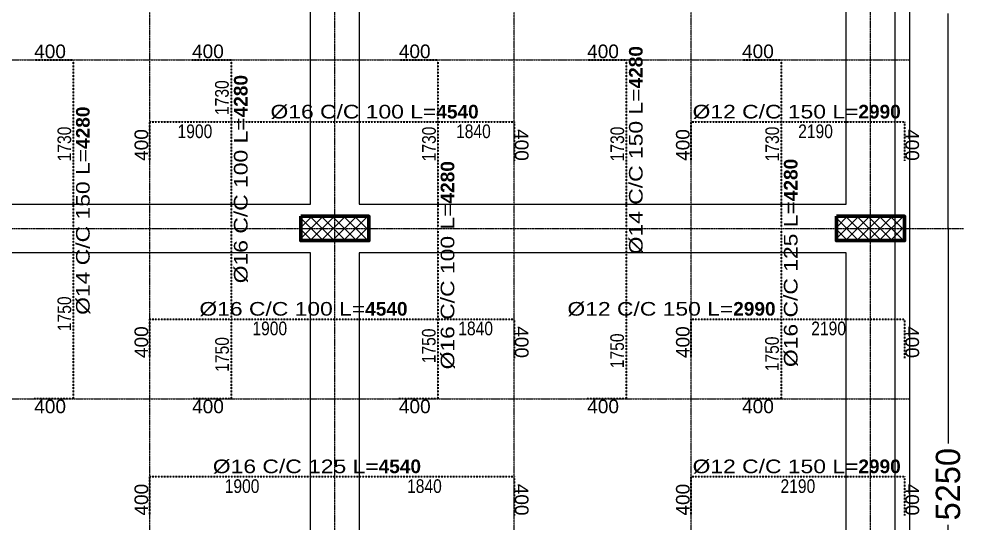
# Model space of a CAD drawing. Header units: millimetres. Extents: x 2103 to 24010, y 2231 to 32064.
# Drawn here: x 14304 to 24010, y 14976 to 20150 of the extents above; entities that cross this region are included whole.
import ezdxf

# ---------------------------------------------------------------- set-up
doc = ezdxf.new("R2010")
doc.units = ezdxf.units.MM
doc.linetypes.add('CENTER', pattern=[2, 1.25, -0.25, 0.25, -0.25])
doc.linetypes.add('HIDDEN', pattern=[0.375, 0.25, -0.125])
for name, color, linetype, lineweight in [('A- Hatch', 8, 'Continuous', 0), ('BAR N', 104, 'HIDDEN', 35), ('DIM2', 8, 'Continuous', 0)]:
    doc.layers.add(name, color=color, linetype=linetype, lineweight=lineweight)
for name, color, linetype in [('ConcreteEdges', 3, 'Continuous'), ('DIM', 1, 'Continuous'), ('GRIDLINES', 9, 'Continuous'), ('TEXT', 2, 'Continuous'), ('TREES', 3, 'Continuous')]:
    doc.layers.add(name, color=color, linetype=linetype)
doc.styles.add('style5', font='')
doc.styles.add('yonas', font='')
doc.styles.get('style5').set_extended_font_data('Tempus Sans ITC')
doc.styles.get('yonas').set_extended_font_data('Tw Cen MT')
doc.dimstyles.new('detail 20', dxfattribs={"dimtxt": 200, "dimasz": 3, "dimexe": 7, "dimexo": 7, "dimgap": 5, "dimtad": 0, "dimtoh": 1, "dimdec": 0, "dimzin": 0, "dimdsep": 46, "dimtxsty": 'yonas', "dimblk": 'ARCHTICK', "dimcen": 0.03, "dimdle": 7, "dimclrd": 13, "dimclrt": 1, "dimadec": 0, "dimazin": 0, "dimtfac": 1, "dimtdec": 0, "dimtofl": 0, "dimtmove": 0, "dimatfit": 3, "dimldrblk": 'ARCHTICK', "dimfxl": 10, "dimfxlon": 1, "dimtolj": 1, "dimtzin": 0, "dimarcsym": 1})
doc.dimstyles.new('DIM 25. Beam', dxfattribs={"dimtxt": 140, "dimasz": 75, "dimexe": 75, "dimexo": 20, "dimgap": 20, "dimtad": 1, "dimdec": 0, "dimrnd": 10, "dimzin": 0, "dimdsep": 46, "dimtxsty": 'style5', "dimblk": 'OBLIQUE', "dimcen": 0, "dimdle": 75, "dimse1": 1, "dimse2": 1, "dimsd1": 1, "dimsd2": 1, "dimclrd": 1, "dimclre": 1, "dimclrt": 2, "dimadec": 0, "dimazin": 0, "dimtfac": 1, "dimtdec": 0, "dimtix": 1, "dimtmove": 2, "dimatfit": 2, "dimldrblk": 'OPEN', "dimfxl": 75, "dimtolj": 1, "dimtzin": 0, "dimarcsym": 0})

# ---------------------------------------------------------------- blocks, each defined once
blk = doc.blocks.new('*D545')
at = {"layer": 'Defpoints', "color": 0}
for p in [(15648.3, 15453.5), (17544, 15453.5), (15648.3, 15264.3)]:
    blk.add_point(p, dxfattribs=at)
at = {"layer": 'TEXT', "color": 2, "insert": (16596.1, 15354.3), "char_height": 140, "attachment_point": 5, "style": 'style5'}
blk.add_mtext('\\A1;{\\fTechnic|b0|i0|c2|p2;1900}', dxfattribs=at)
blk = doc.blocks.new('_Oblique')
at = {"color": 0, "linetype": 'ByBlock', "lineweight": -2}
blk.add_line((-0.5, -0.5), (0.5, 0.5), dxfattribs=at)
blk = doc.blocks.new('_OPEN')
at = {"color": 0, "linetype": 'ByBlock'}
for p, q in [((-1, 0.17), (0, 0)), ((0, 0), (-1, -0.17)), ((0, 0), (-1, 0))]:
    blk.add_line(p, q, dxfattribs=at)
blk = doc.blocks.new('*D546')
at = {"layer": 'Defpoints', "color": 0}
for p in [(17548.9, 15453.5), (19388.3, 15453.5), (19388.3, 15264.3)]:
    blk.add_point(p, dxfattribs=at)
at = {"layer": 'TEXT', "color": 2, "insert": (18468.6, 15354.3), "char_height": 140, "attachment_point": 5, "style": 'style5'}
blk.add_mtext('\\A1;{\\fTechnic|b0|i0|c2|p2;1840}', dxfattribs=at)
blk = doc.blocks.new('*D547')
at = {"layer": 'Defpoints', "color": 0}
for p in [(15648.3, 15453.5), (15648.3, 15053.5), (15648.3, 15053.5)]:
    blk.add_point(p, dxfattribs=at)
at = {"layer": 'DIM', "color": 2, "insert": (15562.5, 15216), "char_height": 140, "attachment_point": 5, "rotation": 90, "style": 'style5'}
blk.add_mtext('\\A1;{\\fArial|b0|i0|c0|p34;400}', dxfattribs=at)
blk = doc.blocks.new('*D548')
at = {"layer": 'Defpoints', "color": 0}
for p in [(19388.3, 15453.5), (19392.3, 15052.3), (19547.6, 15053.6)]:
    blk.add_point(p, dxfattribs=at)
at = {"layer": 'DIM', "color": 2, "insert": (19466.1, 15216.7), "char_height": 140, "attachment_point": 5, "rotation": 270.45534, "style": 'style5'}
blk.add_mtext('\\A1;{\\fArial|b0|i0|c0|p34;400}', dxfattribs=at)
blk = doc.blocks.new('*D549')
at = {"layer": 'Defpoints', "color": 0}
for p in [(15248.3, 15453.5), (19788.3, 15467.2), (19788.3, 15467.2)]:
    blk.add_point(p, dxfattribs=at)
at = {"layer": 'TEXT', "color": 2, "insert": (17364.6, 15555.5), "char_height": 140, "attachment_point": 5, "style": 'style5'}
blk.add_mtext('\\A1;{\\fArial|b0|i0|c0|p34;\\W1.2;\\C1;%%C16 C/C 125 L=\\fArial|b1|i0|c0|p34;\\W1;4540}', dxfattribs=at)
blk = doc.blocks.new('*D550')
at = {"layer": 'Defpoints', "color": 0}
for p in [(21208.3, 15453.5), (23398.3, 15453.5), (23398.3, 15264.3)]:
    blk.add_point(p, dxfattribs=at)
at = {"layer": 'TEXT', "color": 2, "insert": (22303.3, 15354.3), "char_height": 140, "attachment_point": 5, "style": 'style5'}
blk.add_mtext('\\A1;{\\fTechnic|b0|i0|c2|p2;2190}', dxfattribs=at)
blk = doc.blocks.new('*D551')
at = {"layer": 'Defpoints', "color": 0}
for p in [(21208.3, 15453.5), (21208.3, 15053.5), (21208.3, 15053.5)]:
    blk.add_point(p, dxfattribs=at)
at = {"layer": 'DIM', "color": 2, "insert": (21122.5, 15216), "char_height": 140, "attachment_point": 5, "rotation": 90, "style": 'style5'}
blk.add_mtext('\\A1;{\\fArial|b0|i0|c0|p34;400}', dxfattribs=at)
blk = doc.blocks.new('*D552')
at = {"layer": 'Defpoints', "color": 0}
for p in [(23398.3, 15453.5), (23402.3, 15052.3), (23557.6, 15053.6)]:
    blk.add_point(p, dxfattribs=at)
at = {"layer": 'DIM', "color": 2, "insert": (23476.1, 15216.7), "char_height": 140, "attachment_point": 5, "rotation": 270.45534, "style": 'style5'}
blk.add_mtext('\\A1;{\\fArial|b0|i0|c0|p34;400}', dxfattribs=at)
blk = doc.blocks.new('*D553')
at = {"layer": 'Defpoints', "color": 0}
for p in [(20808.3, 15453.5), (23798.3, 15467.2), (23798.3, 15467.2)]:
    blk.add_point(p, dxfattribs=at)
at = {"layer": 'TEXT', "color": 2, "insert": (22290.8, 15555.5), "char_height": 140, "attachment_point": 5, "style": 'style5'}
blk.add_mtext('\\A1;{\\fArial|b0|i0|c0|p34;\\W1.2;\\C1;%%C12 C/C 150 L=\\fArial|b1|i0|c0|p34;\\W1;2990}', dxfattribs=at)
blk = doc.blocks.new('*D619')
at = {"layer": 'Defpoints', "color": 0}
for p in [(20539.8, 19729.9), (20539.8, 19729.9), (20539.8, 18002.3)]:
    blk.add_point(p, dxfattribs=at)
at = {"layer": 'TEXT', "color": 2, "insert": (20449.8, 18866.1), "char_height": 140, "attachment_point": 5, "rotation": 90, "style": 'style5'}
blk.add_mtext('\\A1;{\\fTechnic|b0|i0|c2|p2;1730}', dxfattribs=at)
blk = doc.blocks.new('*D620')
at = {"layer": 'Defpoints', "color": 0}
for p in [(20539.8, 17997.4), (20539.8, 16249.9), (20539.8, 16249.9)]:
    blk.add_point(p, dxfattribs=at)
at = {"layer": 'TEXT', "color": 2, "insert": (20448.2, 16743.5), "char_height": 140, "attachment_point": 5, "rotation": 90, "style": 'style5'}
blk.add_mtext('\\A1;{\\fTechnic|b0|i0|c2|p2;1750}', dxfattribs=at)
blk = doc.blocks.new('*D621')
at = {"layer": 'Defpoints', "color": 0}
for p in [(20139.8, 19729.9), (20139.8, 19729.9), (20539.8, 19729.9)]:
    blk.add_point(p, dxfattribs=at)
at = {"layer": 'DIM', "color": 2, "insert": (20302.3, 19815.7), "char_height": 140, "attachment_point": 5, "style": 'style5'}
blk.add_mtext('\\A1;{\\fArial|b0|i0|c0|p34;400}', dxfattribs=at)
blk = doc.blocks.new('*D622')
at = {"layer": 'Defpoints', "color": 0}
for p in [(20138.6, 16245.9), (20539.8, 16249.9), (20139.9, 16090.6)]:
    blk.add_point(p, dxfattribs=at)
at = {"layer": 'DIM', "color": 2, "insert": (20303, 16172), "char_height": 140, "attachment_point": 5, "rotation": 0.45534, "style": 'style5'}
blk.add_mtext('\\A1;{\\fArial|b0|i0|c0|p34;400}', dxfattribs=at)
blk = doc.blocks.new('*D623')
at = {"layer": 'Defpoints', "color": 0}
for p in [(20539.8, 20129.9), (20539.8, 15849.9), (20539.8, 15849.9)]:
    blk.add_point(p, dxfattribs=at)
at = {"layer": 'TEXT', "color": 2, "insert": (20641.8, 18802.4), "char_height": 140, "attachment_point": 5, "rotation": 90, "style": 'style5'}
blk.add_mtext('\\A1;{\\fArial|b0|i0|c0|p34;\\W1.2;\\C1;%%C14 C/C 150 L=\\fArial|b1|i0|c0|p34;\\W1;4280}', dxfattribs=at)
blk = doc.blocks.new('*D624')
at = {"layer": 'Defpoints', "color": 0}
for p in [(14861.7, 19729.9), (14861.7, 19729.9), (14861.7, 18002.3)]:
    blk.add_point(p, dxfattribs=at)
at = {"layer": 'TEXT', "color": 2, "insert": (14771.7, 18866.1), "char_height": 140, "attachment_point": 5, "rotation": 90, "style": 'style5'}
blk.add_mtext('\\A1;{\\fTechnic|b0|i0|c2|p2;1730}', dxfattribs=at)
blk = doc.blocks.new('*D625')
at = {"layer": 'Defpoints', "color": 0}
for p in [(14861.7, 17997.4), (14861.7, 16249.9), (14861.7, 16249.9)]:
    blk.add_point(p, dxfattribs=at)
at = {"layer": 'TEXT', "color": 2, "insert": (14771.7, 17123.6), "char_height": 140, "attachment_point": 5, "rotation": 90, "style": 'style5'}
blk.add_mtext('\\A1;{\\fTechnic|b0|i0|c2|p2;1750}', dxfattribs=at)
blk = doc.blocks.new('*D626')
at = {"layer": 'Defpoints', "color": 0}
for p in [(14461.7, 19729.9), (14461.7, 19729.9), (14861.7, 19729.9)]:
    blk.add_point(p, dxfattribs=at)
at = {"layer": 'DIM', "color": 2, "insert": (14624.1, 19815.7), "char_height": 140, "attachment_point": 5, "style": 'style5'}
blk.add_mtext('\\A1;{\\fArial|b0|i0|c0|p34;400}', dxfattribs=at)
blk = doc.blocks.new('*D627')
at = {"layer": 'Defpoints', "color": 0}
for p in [(14460.4, 16245.9), (14861.7, 16249.9), (14461.7, 16090.6)]:
    blk.add_point(p, dxfattribs=at)
at = {"layer": 'DIM', "color": 2, "insert": (14624.8, 16172), "char_height": 140, "attachment_point": 5, "rotation": 0.45534, "style": 'style5'}
blk.add_mtext('\\A1;{\\fArial|b0|i0|c0|p34;400}', dxfattribs=at)
blk = doc.blocks.new('*D628')
at = {"layer": 'Defpoints', "color": 0}
for p in [(14861.7, 20129.9), (14861.7, 15849.9), (14861.7, 15849.9)]:
    blk.add_point(p, dxfattribs=at)
at = {"layer": 'TEXT', "color": 2, "insert": (14963.6, 18181.7), "char_height": 140, "attachment_point": 5, "rotation": 90, "style": 'style5'}
blk.add_mtext('\\A1;{\\fArial|b0|i0|c0|p34;\\W1.2;\\C1;%%C14 C/C 150 L=\\fArial|b1|i0|c0|p34;\\W1;4280}', dxfattribs=at)
blk = doc.blocks.new('*D693')
at = {"layer": 'Defpoints', "color": 0}
for p in [(16483, 19729.9), (16483, 19729.9), (16483, 18002.3)]:
    blk.add_point(p, dxfattribs=at)
at = {"layer": 'TEXT', "color": 2, "insert": (16389.8, 19341.6), "char_height": 140, "attachment_point": 5, "rotation": 90, "style": 'style5'}
blk.add_mtext('\\A1;{\\fTechnic|b0|i0|c2|p2;1730}', dxfattribs=at)
blk = doc.blocks.new('*D694')
at = {"layer": 'Defpoints', "color": 0}
for p in [(16483, 17997.4), (16483, 16249.9), (16483, 16249.9)]:
    blk.add_point(p, dxfattribs=at)
at = {"layer": 'TEXT', "color": 2, "insert": (16391.4, 16706.5), "char_height": 140, "attachment_point": 5, "rotation": 90, "style": 'style5'}
blk.add_mtext('\\A1;{\\fTechnic|b0|i0|c2|p2;1750}', dxfattribs=at)
blk = doc.blocks.new('*D695')
at = {"layer": 'Defpoints', "color": 0}
for p in [(16083, 19729.9), (16083, 19729.9), (16483, 19729.9)]:
    blk.add_point(p, dxfattribs=at)
at = {"layer": 'DIM', "color": 2, "insert": (16245.4, 19815.7), "char_height": 140, "attachment_point": 5, "style": 'style5'}
blk.add_mtext('\\A1;{\\fArial|b0|i0|c0|p34;400}', dxfattribs=at)
blk = doc.blocks.new('*D696')
at = {"layer": 'Defpoints', "color": 0}
for p in [(16081.8, 16245.9), (16483, 16249.9), (16083, 16090.6)]:
    blk.add_point(p, dxfattribs=at)
at = {"layer": 'DIM', "color": 2, "insert": (16246.1, 16172), "char_height": 140, "attachment_point": 5, "rotation": 0.45534, "style": 'style5'}
blk.add_mtext('\\A1;{\\fArial|b0|i0|c0|p34;400}', dxfattribs=at)
blk = doc.blocks.new('*D697')
at = {"layer": 'Defpoints', "color": 0}
for p in [(16483, 20129.9), (16483, 15849.9), (16483, 15849.9)]:
    blk.add_point(p, dxfattribs=at)
at = {"layer": 'TEXT', "color": 2, "insert": (16585, 18505.6), "char_height": 140, "attachment_point": 5, "rotation": 90, "style": 'style5'}
blk.add_mtext('\\A1;{\\fArial|b0|i0|c0|p34;\\W1.2;\\C1;%%C16 C/C 100 L=\\fArial|b1|i0|c0|p34;\\W1;4280}', dxfattribs=at)
blk = doc.blocks.new('*D698')
at = {"layer": 'Defpoints', "color": 0}
for p in [(18606.1, 19729.9), (18606.1, 19729.9), (18606.1, 18002.3)]:
    blk.add_point(p, dxfattribs=at)
at = {"layer": 'TEXT', "color": 2, "insert": (18516.1, 18866.1), "char_height": 140, "attachment_point": 5, "rotation": 90, "style": 'style5'}
blk.add_mtext('\\A1;{\\fTechnic|b0|i0|c2|p2;1730}', dxfattribs=at)
blk = doc.blocks.new('*D699')
at = {"layer": 'Defpoints', "color": 0}
for p in [(18606.1, 17997.4), (18606.1, 16249.9), (18606.1, 16249.9)]:
    blk.add_point(p, dxfattribs=at)
at = {"layer": 'TEXT', "color": 2, "insert": (18514.5, 16794.4), "char_height": 140, "attachment_point": 5, "rotation": 90, "style": 'style5'}
blk.add_mtext('\\A1;{\\fTechnic|b0|i0|c2|p2;1750}', dxfattribs=at)
blk = doc.blocks.new('*D700')
at = {"layer": 'Defpoints', "color": 0}
for p in [(18206.1, 19729.9), (18206.1, 19729.9), (18606.1, 19729.9)]:
    blk.add_point(p, dxfattribs=at)
at = {"layer": 'DIM', "color": 2, "insert": (18368.5, 19815.7), "char_height": 140, "attachment_point": 5, "style": 'style5'}
blk.add_mtext('\\A1;{\\fArial|b0|i0|c0|p34;400}', dxfattribs=at)
blk = doc.blocks.new('*D701')
at = {"layer": 'Defpoints', "color": 0}
for p in [(18204.9, 16245.9), (18606.1, 16249.9), (18206.1, 16090.6)]:
    blk.add_point(p, dxfattribs=at)
at = {"layer": 'DIM', "color": 2, "insert": (18369.2, 16172), "char_height": 140, "attachment_point": 5, "rotation": 0.45534, "style": 'style5'}
blk.add_mtext('\\A1;{\\fArial|b0|i0|c0|p34;400}', dxfattribs=at)
blk = doc.blocks.new('*D702')
at = {"layer": 'Defpoints', "color": 0}
for p in [(18606.1, 20129.9), (18606.1, 15849.9), (18606.1, 15849.9)]:
    blk.add_point(p, dxfattribs=at)
at = {"layer": 'TEXT', "color": 2, "insert": (18708.1, 17621.9), "char_height": 140, "attachment_point": 5, "rotation": 90, "style": 'style5'}
blk.add_mtext('\\A1;{\\fArial|b0|i0|c0|p34;\\W1.2;\\C1;%%C16 C/C 100 L=\\fArial|b1|i0|c0|p34;\\W1;4280}', dxfattribs=at)
blk = doc.blocks.new('*D703')
at = {"layer": 'Defpoints', "color": 0}
for p in [(22130.4, 19729.9), (22130.4, 19729.9), (22130.4, 18002.3)]:
    blk.add_point(p, dxfattribs=at)
at = {"layer": 'TEXT', "color": 2, "insert": (22040.4, 18866.1), "char_height": 140, "attachment_point": 5, "rotation": 90, "style": 'style5'}
blk.add_mtext('\\A1;{\\fTechnic|b0|i0|c2|p2;1730}', dxfattribs=at)
blk = doc.blocks.new('*D704')
at = {"layer": 'Defpoints', "color": 0}
for p in [(22130.4, 17997.4), (22130.4, 16249.9), (22130.4, 16249.9)]:
    blk.add_point(p, dxfattribs=at)
at = {"layer": 'TEXT', "color": 2, "insert": (22038.7, 16712.2), "char_height": 140, "attachment_point": 5, "rotation": 90, "style": 'style5'}
blk.add_mtext('\\A1;{\\fTechnic|b0|i0|c2|p2;1750}', dxfattribs=at)
blk = doc.blocks.new('*D705')
at = {"layer": 'Defpoints', "color": 0}
for p in [(21730.4, 19729.9), (21730.4, 19729.9), (22130.4, 19729.9)]:
    blk.add_point(p, dxfattribs=at)
at = {"layer": 'DIM', "color": 2, "insert": (21892.8, 19815.7), "char_height": 140, "attachment_point": 5, "style": 'style5'}
blk.add_mtext('\\A1;{\\fArial|b0|i0|c0|p34;400}', dxfattribs=at)
blk = doc.blocks.new('*D706')
at = {"layer": 'Defpoints', "color": 0}
for p in [(21729.1, 16245.9), (22130.4, 16249.9), (21730.4, 16090.6)]:
    blk.add_point(p, dxfattribs=at)
at = {"layer": 'DIM', "color": 2, "insert": (21893.5, 16172), "char_height": 140, "attachment_point": 5, "rotation": 0.45534, "style": 'style5'}
blk.add_mtext('\\A1;{\\fArial|b0|i0|c0|p34;400}', dxfattribs=at)
blk = doc.blocks.new('*D707')
at = {"layer": 'Defpoints', "color": 0}
for p in [(22130.4, 20129.9), (22130.4, 15849.9), (22130.4, 15849.9)]:
    blk.add_point(p, dxfattribs=at)
at = {"layer": 'TEXT', "color": 2, "insert": (22232.3, 17645.6), "char_height": 140, "attachment_point": 5, "rotation": 90, "style": 'style5'}
blk.add_mtext('\\A1;{\\fArial|b0|i0|c0|p34;\\W1.2;\\C1;%%C16 C/C 125 L=\\fArial|b1|i0|c0|p34;\\W1;4280}', dxfattribs=at)
blk = doc.blocks.new('*D789')
at = {"layer": 'Defpoints', "color": 0}
for p in [(15648.3, 17070), (17544, 17070), (15648.3, 16880.8)]:
    blk.add_point(p, dxfattribs=at)
at = {"layer": 'TEXT', "color": 2, "insert": (16880.4, 16972.5), "char_height": 140, "attachment_point": 5, "style": 'style5'}
blk.add_mtext('\\A1;{\\fTechnic|b0|i0|c2|p2;1900}', dxfattribs=at)
blk = doc.blocks.new('*D790')
at = {"layer": 'Defpoints', "color": 0}
for p in [(17548.9, 17070), (19388.3, 17070), (19388.3, 16880.8)]:
    blk.add_point(p, dxfattribs=at)
at = {"layer": 'TEXT', "color": 2, "insert": (18994.2, 16972.4), "char_height": 140, "attachment_point": 5, "style": 'style5'}
blk.add_mtext('\\A1;{\\fTechnic|b0|i0|c2|p2;1840}', dxfattribs=at)
blk = doc.blocks.new('*D791')
at = {"layer": 'Defpoints', "color": 0}
for p in [(15648.3, 17070), (15648.3, 16670), (15648.3, 16670)]:
    blk.add_point(p, dxfattribs=at)
at = {"layer": 'DIM', "color": 2, "insert": (15562.5, 16832.4), "char_height": 140, "attachment_point": 5, "rotation": 90, "style": 'style5'}
blk.add_mtext('\\A1;{\\fArial|b0|i0|c0|p34;400}', dxfattribs=at)
blk = doc.blocks.new('*D792')
at = {"layer": 'Defpoints', "color": 0}
for p in [(19388.3, 17070), (19392.3, 16668.8), (19547.6, 16670)]:
    blk.add_point(p, dxfattribs=at)
at = {"layer": 'DIM', "color": 2, "insert": (19466.1, 16833.1), "char_height": 140, "attachment_point": 5, "rotation": 270.45534, "style": 'style5'}
blk.add_mtext('\\A1;{\\fArial|b0|i0|c0|p34;400}', dxfattribs=at)
blk = doc.blocks.new('*D793')
at = {"layer": 'Defpoints', "color": 0}
for p in [(19788.3, 17083.7), (19788.3, 17083.7), (15248.3, 17070)]:
    blk.add_point(p, dxfattribs=at)
at = {"layer": 'TEXT', "color": 2, "insert": (17226.5, 17172), "char_height": 140, "attachment_point": 5, "style": 'style5'}
blk.add_mtext('\\A1;{\\fArial|b0|i0|c0|p34;\\W1.2;\\C1;%%C16 C/C 100 L=\\fArial|b1|i0|c0|p34;\\W1;4540}', dxfattribs=at)
blk = doc.blocks.new('*D794')
at = {"layer": 'Defpoints', "color": 0}
for p in [(21208.3, 17070), (23398.3, 17070), (23398.3, 16880.8)]:
    blk.add_point(p, dxfattribs=at)
at = {"layer": 'TEXT', "color": 2, "insert": (22619, 16972.5), "char_height": 140, "attachment_point": 5, "style": 'style5'}
blk.add_mtext('\\A1;{\\fTechnic|b0|i0|c2|p2;2190}', dxfattribs=at)
blk = doc.blocks.new('*D795')
at = {"layer": 'Defpoints', "color": 0}
for p in [(21208.3, 17070), (21208.3, 16670), (21208.3, 16670)]:
    blk.add_point(p, dxfattribs=at)
at = {"layer": 'DIM', "color": 2, "insert": (21122.5, 16832.4), "char_height": 140, "attachment_point": 5, "rotation": 90, "style": 'style5'}
blk.add_mtext('\\A1;{\\fArial|b0|i0|c0|p34;400}', dxfattribs=at)
blk = doc.blocks.new('*D796')
at = {"layer": 'Defpoints', "color": 0}
for p in [(23398.3, 17070), (23402.3, 16668.8), (23557.6, 16670)]:
    blk.add_point(p, dxfattribs=at)
at = {"layer": 'DIM', "color": 2, "insert": (23476.1, 16833.1), "char_height": 140, "attachment_point": 5, "rotation": 270.45534, "style": 'style5'}
blk.add_mtext('\\A1;{\\fArial|b0|i0|c0|p34;400}', dxfattribs=at)
blk = doc.blocks.new('*D797')
at = {"layer": 'Defpoints', "color": 0}
for p in [(23798.3, 17083.7), (23798.3, 17083.7), (20808.3, 17070)]:
    blk.add_point(p, dxfattribs=at)
at = {"layer": 'TEXT', "color": 2, "insert": (21005.7, 17172), "char_height": 140, "attachment_point": 5, "style": 'style5'}
blk.add_mtext('\\A1;{\\fArial|b0|i0|c0|p34;\\W1.2;\\C1;%%C12 C/C 150 L=\\fArial|b1|i0|c0|p34;\\W1;2990}', dxfattribs=at)
blk = doc.blocks.new('*D807')
at = {"layer": 'Defpoints', "color": 0}
for p in [(15648.3, 19093.3), (17544, 19093.3), (15648.3, 18904.1)]:
    blk.add_point(p, dxfattribs=at)
at = {"layer": 'TEXT', "color": 2, "insert": (16111.8, 18995.7), "char_height": 140, "attachment_point": 5, "style": 'style5'}
blk.add_mtext('\\A1;{\\fTechnic|b0|i0|c2|p2;1900}', dxfattribs=at)
blk = doc.blocks.new('*D808')
at = {"layer": 'Defpoints', "color": 0}
for p in [(17548.9, 19093.3), (19388.3, 19093.3), (19388.3, 18904.1)]:
    blk.add_point(p, dxfattribs=at)
at = {"layer": 'TEXT', "color": 2, "insert": (18971.6, 18995.6), "char_height": 140, "attachment_point": 5, "style": 'style5'}
blk.add_mtext('\\A1;{\\fTechnic|b0|i0|c2|p2;1840}', dxfattribs=at)
blk = doc.blocks.new('*D809')
at = {"layer": 'Defpoints', "color": 0}
for p in [(15648.3, 19093.3), (15648.3, 18693.3), (15648.3, 18693.3)]:
    blk.add_point(p, dxfattribs=at)
at = {"layer": 'DIM', "color": 2, "insert": (15562.5, 18855.7), "char_height": 140, "attachment_point": 5, "rotation": 90, "style": 'style5'}
blk.add_mtext('\\A1;{\\fArial|b0|i0|c0|p34;400}', dxfattribs=at)
blk = doc.blocks.new('*D810')
at = {"layer": 'Defpoints', "color": 0}
for p in [(19388.3, 19093.3), (19392.3, 18692.1), (19547.6, 18693.3)]:
    blk.add_point(p, dxfattribs=at)
at = {"layer": 'DIM', "color": 2, "insert": (19466.1, 18856.4), "char_height": 140, "attachment_point": 5, "rotation": 270.45534, "style": 'style5'}
blk.add_mtext('\\A1;{\\fArial|b0|i0|c0|p34;400}', dxfattribs=at)
blk = doc.blocks.new('*D811')
at = {"layer": 'Defpoints', "color": 0}
for p in [(15248.3, 19093.3), (19788.3, 19107), (19788.3, 19107)]:
    blk.add_point(p, dxfattribs=at)
at = {"layer": 'TEXT', "color": 2, "insert": (17956.6, 19195.3), "char_height": 140, "attachment_point": 5, "style": 'style5'}
blk.add_mtext('\\A1;{\\fArial|b0|i0|c0|p34;\\W1.2;\\C1;%%C16 C/C 100 L=\\fArial|b1|i0|c0|p34;\\W1;4540}', dxfattribs=at)
blk = doc.blocks.new('*D812')
at = {"layer": 'Defpoints', "color": 0}
for p in [(21208.3, 19093.3), (23398.3, 19093.3), (23398.3, 18904.1)]:
    blk.add_point(p, dxfattribs=at)
at = {"layer": 'TEXT', "color": 2, "insert": (22484.7, 18995.7), "char_height": 140, "attachment_point": 5, "style": 'style5'}
blk.add_mtext('\\A1;{\\fTechnic|b0|i0|c2|p2;2190}', dxfattribs=at)
blk = doc.blocks.new('*D813')
at = {"layer": 'Defpoints', "color": 0}
for p in [(21208.3, 19093.3), (21208.3, 18693.3), (21208.3, 18693.3)]:
    blk.add_point(p, dxfattribs=at)
at = {"layer": 'DIM', "color": 2, "insert": (21122.5, 18855.7), "char_height": 140, "attachment_point": 5, "rotation": 90, "style": 'style5'}
blk.add_mtext('\\A1;{\\fArial|b0|i0|c0|p34;400}', dxfattribs=at)
blk = doc.blocks.new('*D814')
at = {"layer": 'Defpoints', "color": 0}
for p in [(23398.3, 19093.3), (23402.3, 18692.1), (23557.6, 18693.3)]:
    blk.add_point(p, dxfattribs=at)
at = {"layer": 'DIM', "color": 2, "insert": (23476.1, 18856.4), "char_height": 140, "attachment_point": 5, "rotation": 270.45534, "style": 'style5'}
blk.add_mtext('\\A1;{\\fArial|b0|i0|c0|p34;400}', dxfattribs=at)
blk = doc.blocks.new('*D815')
at = {"layer": 'Defpoints', "color": 0}
for p in [(20808.3, 19093.3), (23798.3, 19107), (23798.3, 19107)]:
    blk.add_point(p, dxfattribs=at)
at = {"layer": 'TEXT', "color": 2, "insert": (22290.8, 19195.3), "char_height": 140, "attachment_point": 5, "style": 'style5'}
blk.add_mtext('\\A1;{\\fArial|b0|i0|c0|p34;\\W1.2;\\C1;%%C12 C/C 150 L=\\fArial|b1|i0|c0|p34;\\W1;2990}', dxfattribs=at)
blk = doc.blocks.new('_ArchTick')
at = {"color": 0, "linetype": 'ByBlock', "const_width": 0.15}
blk.add_lwpolyline([(-0.5, -0.5), (0.5, 0.5)], dxfattribs=at)
blk = doc.blocks.new('*D963')
at = {"layer": 'Defpoints', "color": 0}
for p in [(23448.3, 17999.9), (23846.1, 17999.9), (23448.3, 12749.9)]:
    blk.add_point(p, dxfattribs=at)
at = {"layer": 'DIM2', "color": 0, "lineweight": -2, "ltscale": 10}
for p, q in [((23836.1, 17999.9), (23853.1, 17999.9)), ((23836.1, 12749.9), (23853.1, 12749.9))]:
    blk.add_line(p, q, dxfattribs=at)
at = {"layer": 'DIM2', "color": 7, "lineweight": -2, "ltscale": 10}
for p, q in [((23846.1, 18006.9), (23846.1, 15792.9)), ((23846.1, 12742.9), (23846.1, 14956.9))]:
    blk.add_line(p, q, dxfattribs=at)
at = {"layer": 'DIM2', "color": 7, "lineweight": -2, "xscale": 3, "yscale": 3, "zscale": 3}
for p, rotation in [((23846.1, 17999.9), 90), ((23846.1, 12749.9), 270)]:
    blk.add_blockref('_ArchTick', p, dxfattribs=dict(at, rotation=rotation))
at = {"layer": 'DIM2', "color": 7, "lineweight": 25, "insert": (23846.1, 15374.9), "char_height": 250, "attachment_point": 5, "rotation": 90, "style": 'yonas'}
blk.add_mtext('\\A1;5250', dxfattribs=at)
blk = doc.blocks.new('*D964')
at = {"layer": 'Defpoints', "color": 0}
for p in [(23448.3, 23249.9), (23846.1, 23249.9), (23448.3, 17999.9)]:
    blk.add_point(p, dxfattribs=at)
at = {"layer": 'DIM2', "color": 0, "lineweight": -2, "ltscale": 10}
for p, q in [((23836.1, 23249.9), (23853.1, 23249.9)), ((23836.1, 17999.9), (23853.1, 17999.9))]:
    blk.add_line(p, q, dxfattribs=at)
at = {"layer": 'DIM2', "color": 7, "lineweight": -2, "ltscale": 10}
for p, q in [((23846.1, 23256.9), (23846.1, 21042.9)), ((23846.1, 17992.9), (23846.1, 20206.9))]:
    blk.add_line(p, q, dxfattribs=at)
at = {"layer": 'DIM2', "color": 7, "lineweight": -2, "xscale": 3, "yscale": 3, "zscale": 3}
for p, rotation in [((23846.1, 23249.9), 90), ((23846.1, 17999.9), 270)]:
    blk.add_blockref('_ArchTick', p, dxfattribs=dict(at, rotation=rotation))
at = {"layer": 'DIM2', "color": 7, "lineweight": 25, "insert": (23846.1, 20624.9), "char_height": 250, "attachment_point": 5, "rotation": 90, "style": 'yonas'}
blk.add_mtext('\\A1;5250', dxfattribs=at)

msp = doc.modelspace()

# ---------------------------------------------------------------- hatches: boundary and pattern name
at = {"layer": 'A- Hatch'}
h = msp.add_hatch(dxfattribs=at)
h.set_pattern_fill('ANSI37', color=256, scale=650, style=0)
h.set_pattern_definition([(45, (-588705.086, 522661.16), (-57.452426, 57.452426), []), (135, (-588705.086, 522661.16), (-57.452426, -57.452426), [])])
h.paths.add_polyline_path([(17198.9, 18124.9), (17898.9, 18124.9), (17898.9, 17874.9), (17198.9, 17874.9)])
h = msp.add_hatch(dxfattribs=at)
h.set_pattern_fill('ANSI37', color=256, scale=650, style=0)
h.set_pattern_definition([(45, (-583205.086, 522661.16), (-57.452426, 57.452426), []), (135, (-583205.086, 522661.16), (-57.452426, -57.452426), [])])
h.paths.add_polyline_path([(22698.9, 18124.9), (23398.9, 18124.9), (23398.9, 17874.9), (22698.9, 17874.9)])

# ---------------------------------------------------------------- linework, layer by layer
at = {"layer": 'BAR N', "color": 43, "ltscale": 0.3}
for points in [[(14461.7, 19729.9), (14861.7, 19729.9), (14861.7, 16249.9), (14461.7, 16249.9)], [(16083, 19729.9), (16483, 19729.9), (16483, 16249.9), (16083, 16249.9)], [(18206.1, 19729.9), (18606.1, 19729.9), (18606.1, 16249.9), (18206.1, 16249.9)], [(20139.8, 19729.9), (20539.8, 19729.9), (20539.8, 16249.9), (20139.8, 16249.9)], [(21730.4, 19729.9), (22130.4, 19729.9), (22130.4, 16249.9), (21730.4, 16249.9)], [(15648.3, 18693.3), (15648.3, 19093.3), (19388.3, 19093.3), (19388.3, 18693.3)], [(21208.3, 18693.3), (21208.3, 19093.3), (23398.3, 19093.3), (23398.3, 18693.3)], [(15648.3, 16670), (15648.3, 17070), (19388.3, 17070), (19388.3, 16670)], [(21208.3, 16670), (21208.3, 17070), (23398.3, 17070), (23398.3, 16670)], [(15648.3, 15053.5), (15648.3, 15453.5), (19388.3, 15453.5), (19388.3, 15053.5)], [(21208.3, 15053.5), (21208.3, 15453.5), (23398.3, 15453.5), (23398.3, 15053.5)]]:
    msp.add_lwpolyline(points, dxfattribs=at)
at = {"layer": 'ConcreteEdges', "color": 3, "linetype": 'Continuous'}
for p, q in [((23448.3, 28439.9), (23448.3, 4349.9)), ((17298.3, 18249.9), (17298.3, 22999.9)), ((17798.3, 22999.9), (17798.3, 18249.9)), ((22798.3, 18249.9), (22798.3, 22999.9)), ((23298.3, 22999.9), (23298.3, 18249.9)), ((12098.3, 18249.9), (17298.3, 18249.9)), ((17798.3, 18249.9), (22798.3, 18249.9)), ((23298.3, 18249.9), (23298.3, 17999.9)), ((23298.3, 18249.9), (23298.3, 17999.9)), ((23298.3, 17999.9), (23298.3, 17749.9)), ((17298.3, 17749.9), (12098.3, 17749.9)), ((17298.3, 15599.9), (17298.3, 17749.9)), ((17798.3, 17749.9), (17798.3, 15599.9)), ((22798.3, 17749.9), (17798.3, 17749.9)), ((22798.3, 15599.9), (22798.3, 17749.9)), ((23298.3, 17749.9), (23298.3, 15599.9)), ((17298.3, 12999.9), (17298.3, 15599.9)), ((17798.3, 15599.9), (17798.3, 12999.9)), ((22798.3, 12999.9), (22798.3, 15599.9)), ((23298.3, 15599.9), (23298.3, 12999.9))]:
    msp.add_line(p, q, dxfattribs=at)
at = {"layer": 'GRIDLINES', "color": 9, "linetype": 'CENTER'}
for p, q in [((17548.3, 3603.1), (17548.3, 30785.2)), ((23048.3, 3603.1), (23048.3, 30785.2)), ((3381.8, 17999.9), (24004.2, 17999.9))]:
    msp.add_line(p, q, dxfattribs=at)
at = {"layer": 'GRIDLINES', "color": 152, "linetype": 'CENTER', "true_color": 0x2776bb}
for p, q in [((15648.3, 4349.9), (15648.3, 28439.9)), ((19388.3, 4349.9), (19388.3, 28439.9)), ((21208.3, 4349.9), (21208.3, 28439.9)), ((5703.4, 19729.9), (23448.3, 19729.9)), ((5703.4, 16249.9), (23448.3, 16249.9))]:
    msp.add_line(p, q, dxfattribs=at)
at = {"layer": 'TREES', "color": 3, "lineweight": 70}
for points in [[(17198.9, 18124.9), (17898.9, 18124.9), (17898.9, 17874.9), (17198.9, 17874.9)], [(22698.9, 18124.9), (23398.9, 18124.9), (23398.9, 17874.9), (22698.9, 17874.9)]]:
    msp.add_lwpolyline(points, close=True, dxfattribs=at)

# ---------------------------------------------------------------- dimensions: what is measured, and where the dimension line sits
at = {"layer": 'DIM', "linetype": 'CENTER', "ltscale": 2}
for base, p1, p2, picture, middle in [((14461.7, 19729.9), (14861.7, 19729.9), (14461.7, 19729.9), '*D626', (14624.1, 19815.7)), ((16083, 19729.9), (16483, 19729.9), (16083, 19729.9), '*D695', (16245.4, 19815.7)), ((18206.1, 19729.9), (18606.1, 19729.9), (18206.1, 19729.9), '*D700', (18368.5, 19815.7)), ((20139.8, 19729.9), (20539.8, 19729.9), (20139.8, 19729.9), '*D621', (20302.3, 19815.7)), ((21730.4, 19729.9), (22130.4, 19729.9), (21730.4, 19729.9), '*D705', (21892.8, 19815.7))]:
    dim = msp.add_linear_dim(base=base, p1=p1, p2=p2, text='{\\fArial|b0|i0|c0|p34;<>}', dimstyle='DIM 25. Beam', dxfattribs=at)
    dim.commit()
    dim.dimension.update_dxf_attribs({"geometry": picture, "text_midpoint": middle, "dimtype": 160})
for base, p1, p2, angle, picture, middle in [((15648.3, 18693.3), (15648.3, 19093.3), (15648.3, 18693.3), 90, '*D809', (15562.5, 18855.7)), ((19392.3, 18692.1), (19388.3, 19093.3), (19547.6, 18693.3), 90.45534, '*D810', (19466.1, 18856.4)), ((21208.3, 18693.3), (21208.3, 19093.3), (21208.3, 18693.3), 90, '*D813', (21122.5, 18855.7)), ((23402.3, 18692.1), (23398.3, 19093.3), (23557.6, 18693.3), 90.45534, '*D814', (23476.1, 18856.4)), ((15648.3, 16670), (15648.3, 17070), (15648.3, 16670), 90, '*D791', (15562.5, 16832.4)), ((19392.3, 16668.8), (19388.3, 17070), (19547.6, 16670), 90.45534, '*D792', (19466.1, 16833.1)), ((21208.3, 16670), (21208.3, 17070), (21208.3, 16670), 90, '*D795', (21122.5, 16832.4)), ((23402.3, 16668.8), (23398.3, 17070), (23557.6, 16670), 90.45534, '*D796', (23476.1, 16833.1)), ((14460.4, 16245.9), (14861.7, 16249.9), (14461.7, 16090.6), 0.45534, '*D627', (14624.8, 16172)), ((16081.8, 16245.9), (16483, 16249.9), (16083, 16090.6), 0.45534, '*D696', (16246.1, 16172)), ((18204.9, 16245.9), (18606.1, 16249.9), (18206.1, 16090.6), 0.45534, '*D701', (18369.2, 16172)), ((20138.6, 16245.9), (20539.8, 16249.9), (20139.9, 16090.6), 0.45534, '*D622', (20303, 16172)), ((21729.1, 16245.9), (22130.4, 16249.9), (21730.4, 16090.6), 0.45534, '*D706', (21893.5, 16172)), ((15648.3, 15053.5), (15648.3, 15453.5), (15648.3, 15053.5), 90, '*D547', (15562.5, 15216)), ((19392.3, 15052.3), (19388.3, 15453.5), (19547.6, 15053.6), 90.45534, '*D548', (19466.1, 15216.7)), ((21208.3, 15053.5), (21208.3, 15453.5), (21208.3, 15053.5), 90, '*D551', (21122.5, 15216)), ((23402.3, 15052.3), (23398.3, 15453.5), (23557.6, 15053.6), 90.45534, '*D552', (23476.1, 15216.7))]:
    dim = msp.add_linear_dim(base=base, p1=p1, p2=p2, angle=angle, text='{\\fArial|b0|i0|c0|p34;<>}', dimstyle='DIM 25. Beam', dxfattribs=at)
    dim.commit()
    dim.dimension.update_dxf_attribs({"geometry": picture, "text_midpoint": middle, "dimtype": 160})
at = {"layer": 'DIM2', "color": 7, "lineweight": 25, "ltscale": 10}
for base, p1, p2, picture, middle in [((23846.1, 23249.9), (23448.3, 17999.9), (23448.3, 23249.9), '*D964', (23846.1, 20624.9)), ((23846.1, 17999.9), (23448.3, 12749.9), (23448.3, 17999.9), '*D963', (23846.1, 15374.9))]:
    dim = msp.add_linear_dim(base=base, p1=p1, p2=p2, angle=90, dimstyle='detail 20', override={"dimtxt": 250, "dimclrd": 7, "dimclrt": 7, "dimtmove": 1}, dxfattribs=at)
    dim.commit()
    dim.dimension.update_dxf_attribs({"geometry": picture, "text_midpoint": middle})
at = {"layer": 'TEXT'}
for base, p1, p2, angle, text, picture, middle in [((14861.7, 15849.9), (14861.7, 20129.9), (14861.7, 15849.9), 270, '{\\fArial|b0|i0|c0|p34;\\W1.2;\\C1;%%C14 C/C 150 L=\\fArial|b1|i0|c0|p34;\\W1;<>}', '*D628', (14963.6, 18181.7)), ((16483, 15849.9), (16483, 20129.9), (16483, 15849.9), 270, '{\\fArial|b0|i0|c0|p34;\\W1.2;\\C1;%%C16 C/C 100 L=\\fArial|b1|i0|c0|p34;\\W1;<>}', '*D697', (16585, 18505.6)), ((18606.1, 15849.9), (18606.1, 20129.9), (18606.1, 15849.9), 270, '{\\fArial|b0|i0|c0|p34;\\W1.2;\\C1;%%C16 C/C 100 L=\\fArial|b1|i0|c0|p34;\\W1;<>}', '*D702', (18708.1, 17621.9)), ((20539.8, 15849.9), (20539.8, 20129.9), (20539.8, 15849.9), 270, '{\\fArial|b0|i0|c0|p34;\\W1.2;\\C1;%%C14 C/C 150 L=\\fArial|b1|i0|c0|p34;\\W1;<>}', '*D623', (20641.8, 18802.4)), ((22130.4, 15849.9), (22130.4, 20129.9), (22130.4, 15849.9), 270, '{\\fArial|b0|i0|c0|p34;\\W1.2;\\C1;%%C16 C/C 125 L=\\fArial|b1|i0|c0|p34;\\W1;<>}', '*D707', (22232.3, 17645.6)), ((16483, 19729.9), (16483, 18002.3), (16483, 19729.9), 270, '{\\fTechnic|b0|i0|c2|p2;<>}', '*D693', (16389.8, 19341.6)), ((19388.3, 18904.1), (17548.9, 19093.3), (19388.3, 19093.3), 180, '{\\fTechnic|b0|i0|c2|p2;<>}', '*D808', (18971.6, 18995.6)), ((23398.3, 18904.1), (21208.3, 19093.3), (23398.3, 19093.3), 180, '{\\fTechnic|b0|i0|c2|p2;<>}', '*D812', (22484.7, 18995.7)), ((16482.9901, 16249.8828), (16482.9901, 17997.4113), (16482.9901, 16249.8828), 90, '{\\fTechnic|b0|i0|c2|p2;<>}', '*D694', (16391.3527, 16706.4773)), ((18606.1093, 16249.8828), (18606.1093, 17997.4113), (18606.1093, 16249.8828), 90, '{\\fTechnic|b0|i0|c2|p2;<>}', '*D699', (18514.4719, 16794.3761)), ((20539.8413, 16249.8828), (20539.8413, 17997.4113), (20539.8413, 16249.8828), 90, '{\\fTechnic|b0|i0|c2|p2;<>}', '*D620', (20448.2039, 16743.4923)), ((22130.3639, 16249.8828), (22130.3639, 17997.4113), (22130.3639, 16249.8828), 90, '{\\fTechnic|b0|i0|c2|p2;<>}', '*D704', (22038.7265, 16712.1525)), ((19388.3, 16880.8), (17548.9, 17070), (19388.3, 17070), 180, '{\\fTechnic|b0|i0|c2|p2;<>}', '*D790', (18994.2, 16972.4)), ((23398.3, 16880.8), (21208.3, 17070), (23398.3, 17070), 180, '{\\fTechnic|b0|i0|c2|p2;<>}', '*D794', (22619, 16972.5))]:
    dim = msp.add_linear_dim(base=base, p1=p1, p2=p2, angle=angle, text=text, dimstyle='DIM 25. Beam', dxfattribs=at)
    dim.commit()
    dim.dimension.update_dxf_attribs({"geometry": picture, "text_midpoint": middle, "dimtype": 160})
for base, p1, p2, angle, picture, middle in [((14861.7, 19729.9), (14861.7, 18002.3), (14861.7, 19729.9), 270, '*D624', (14771.7, 18866.1)), ((18606.1, 19729.9), (18606.1, 18002.3), (18606.1, 19729.9), 270, '*D698', (18516.1, 18866.1)), ((20539.8, 19729.9), (20539.8, 18002.3), (20539.8, 19729.9), 270, '*D619', (20449.8, 18866.1)), ((22130.4, 19729.9), (22130.4, 18002.3), (22130.4, 19729.9), 270, '*D703', (22040.4, 18866.1)), ((14861.6596, 16249.8828), (14861.6596, 17997.4113), (14861.6596, 16249.8828), 90, '*D625', (14771.6596, 17123.647))]:
    dim = msp.add_linear_dim(base=base, p1=p1, p2=p2, angle=angle, text='{\\fTechnic|b0|i0|c2|p2;<>}', dimstyle='DIM 25. Beam', dxfattribs=at)
    dim.commit()
    dim.dimension.update_dxf_attribs({"geometry": picture, "text_midpoint": middle})
for base, p1, p2, text, picture, middle in [((19788.3, 19107), (15248.3, 19093.3), (19788.3, 19107), '{\\fArial|b0|i0|c0|p34;\\W1.2;\\C1;%%C16 C/C 100 L=\\fArial|b1|i0|c0|p34;\\W1;<>}', '*D811', (17956.6, 19195.3)), ((23798.3, 19107), (20808.3, 19093.3), (23798.3, 19107), '{\\fArial|b0|i0|c0|p34;\\W1.2;\\C1;%%C12 C/C 150 L=\\fArial|b1|i0|c0|p34;\\W1;<>}', '*D815', (22290.8, 19195.3)), ((15648.3, 18904.1), (17544, 19093.3), (15648.3, 19093.3), '{\\fTechnic|b0|i0|c2|p2;<>}', '*D807', (16111.8, 18995.7)), ((19788.3, 17083.7), (15248.3, 17070), (19788.3, 17083.7), '{\\fArial|b0|i0|c0|p34;\\W1.2;\\C1;%%C16 C/C 100 L=\\fArial|b1|i0|c0|p34;\\W1;<>}', '*D793', (17226.5, 17172)), ((23798.3, 17083.7), (20808.3, 17070), (23798.3, 17083.7), '{\\fArial|b0|i0|c0|p34;\\W1.2;\\C1;%%C12 C/C 150 L=\\fArial|b1|i0|c0|p34;\\W1;<>}', '*D797', (21005.7, 17172)), ((15648.3, 16880.8), (17544, 17070), (15648.3, 17070), '{\\fTechnic|b0|i0|c2|p2;<>}', '*D789', (16880.4, 16972.5)), ((19788.3, 15467.2), (15248.3, 15453.5), (19788.3, 15467.2), '{\\fArial|b0|i0|c0|p34;\\W1.2;\\C1;%%C16 C/C 125 L=\\fArial|b1|i0|c0|p34;\\W1;<>}', '*D549', (17364.6, 15555.5)), ((23798.3, 15467.2), (20808.3, 15453.5), (23798.3, 15467.2), '{\\fArial|b0|i0|c0|p34;\\W1.2;\\C1;%%C12 C/C 150 L=\\fArial|b1|i0|c0|p34;\\W1;<>}', '*D553', (22290.8, 15555.5))]:
    dim = msp.add_linear_dim(base=base, p1=p1, p2=p2, text=text, dimstyle='DIM 25. Beam', dxfattribs=at)
    dim.commit()
    dim.dimension.update_dxf_attribs({"geometry": picture, "text_midpoint": middle, "dimtype": 160})
dim = msp.add_linear_dim(base=(15648.3, 15264.3), p1=(17544, 15453.5), p2=(15648.3, 15453.5), text='{\\fTechnic|b0|i0|c2|p2;<>}', dimstyle='DIM 25. Beam', override={"dimtxsty": 'style5', "dimldrblk": 'OPEN'}, dxfattribs=at)
dim.commit()
dim.dimension.update_dxf_attribs({"geometry": '*D545', "text_midpoint": (16596.1, 15354.3)})
for base, p1, p2, picture, middle in [((19388.3, 15264.3), (17548.9, 15453.5), (19388.3, 15453.5), '*D546', (18468.6, 15354.3)), ((23398.3, 15264.3), (21208.3, 15453.5), (23398.3, 15453.5), '*D550', (22303.3, 15354.3))]:
    dim = msp.add_linear_dim(base=base, p1=p1, p2=p2, angle=180, text='{\\fTechnic|b0|i0|c2|p2;<>}', dimstyle='DIM 25. Beam', override={"dimtxsty": 'style5', "dimldrblk": 'OPEN'}, dxfattribs=at)
    dim.commit()
    dim.dimension.update_dxf_attribs({"geometry": picture, "text_midpoint": middle})

doc.saveas('drawing.dxf')
